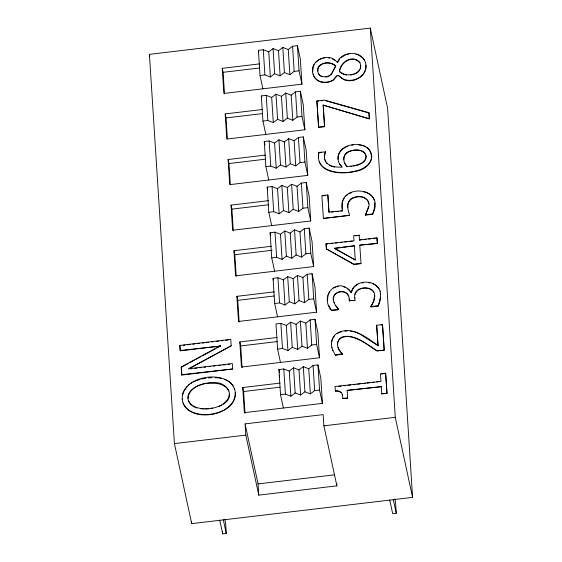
<?xml version="1.0" encoding="UTF-8"?>
<svg xmlns="http://www.w3.org/2000/svg" width="562" height="562" viewBox="0 0 562 562"><rect width="100%" height="100%" fill="white"/><g stroke="black" fill="none" stroke-linecap="round" stroke-linejoin="round"><path stroke-width="0.84" d="M318.506 157.423L318.858 152.351L325.461 151.909M374.706 202.875L374.278 208.762L372.564 214.284L365.349 215.141L368.588 206.57M380.572 294.158L380.116 300.705L378.219 306.065L371.004 306.922L370.906 306.199L373.618 301.197L374.678 295.19M312.697 71.711L313.28 66.576M331.517 344.984L331.58 342.251L332.837 338.282M365.855 65.052C366.902 76.327 353.343 83.014 343.775 79.333C336.596 75.034 339.286 72.674 333.224 79.909C329.058 82.431 323.656 83.043 319.153 81.069A14.767 11.746 -12.2 0 1 313.898 76.165M235.232 392.634C236.04 415.747 191.242 422.933 182.896 402.821M182.278 399.273C180.838 375.767 226.858 368.356 234.635 389.171M360.762 65.599L360.277 69.119M354.861 298.057C352.03 285.243 376.477 284.021 374.664 297.003M188.122 398.549C188.453 382.034 222.088 377.39 228.952 390.969M229.38 393.302C228.987 409.824 195.435 414.489 188.544 400.959M343.818 159.875C342.961 149.014 363.979 146.071 366.171 156.573C366.312 160.521 362.855 163.163 359.504 164.413M333.519 299.897C332.177 291.615 345.342 288.643 348.454 295.949M347.864 207.378C345.7 195.604 367.232 192.675 368.862 203.83M324.436 157.465L325.384 151.571M338.134 159.327C337.6 154.325 340.663 149.632 345.061 147.462M327.576 300.164L327.899 296.048M337.46 344.696C337.017 338.331 344.295 335.9 349.522 336.617C359.912 338.457 368.405 345.461 377.074 351.018L384.218 350.168L382.525 324.548L376.673 325.243L378.043 345.721L359.645 333.933M317.72 71.142L318.106 68.157C321.274 61.806 330.899 61.672 335.76 66.112L331.545 74.163A7.362 5.859 -12.2 0 1 330.54 75.146M380.537 297.249L378.219 306.065M318.858 152.351C314.615 173.314 341.387 175.091 355.409 171.248C365.785 170.771 377.545 158.372 368.567 149.056M373.688 301.527L374.58 298.485M367.969 209.226C372.409 200.346 362.342 193.939 354.439 197.283C347.759 198.477 346.649 206.38 348.58 211.811M182.474 395.248L183.605 391.517L187.23 386.41M360.678 67.243C358.205 75.807 345.272 77.163 339.42 71.325C340.516 61.827 352.739 54.029 359.912 62.551L360.832 65.93M351.447 292.584L351.369 292.247C353.976 279.061 376.681 278.71 380.151 291.481M351.664 291.861L352.325 289.69L354.376 286.69M372.564 214.284C387.499 185.629 335.317 182.271 342.574 210.806L340.881 211.01M325.405 151.824C324.077 154.775 324 158.358 325.489 161.266M327.962 295.226L329.508 291.854M355.036 294.586C357.032 286.852 369.817 285.995 373.863 292.233M367.745 210.005L365.349 215.141M313.617 65.824L314.284 64.335M373.301 302.244L371.004 306.922M313.097 74.247C308.341 60.485 328.918 51.205 337.193 62.333L337.397 62.305C341.865 50.643 361.949 50.144 365.476 62.67M337.467 62.642L339.574 59.221M344.632 197.255L342.37 201.737L342.244 208.874M365.405 62.34C369.374 74.577 354.552 84.061 343.853 79.663C336.666 75.371 339.364 73.004 333.294 80.24C329.135 82.762 323.733 83.373 319.223 81.406A14.767 11.746 -12.2 0 1 313.968 76.495L313.027 73.917M333.182 337.537L334.72 335.563M358.598 71.465L359.42 70.566M345.651 196.229L347.941 194.382M341.141 57.661L345.497 54.83L348.876 54.057M315.76 62.326L319.75 59.305L322.167 58.378M354.91 286.241L358.015 284.175M268.748 51.859L263.283 49.751L258.408 50.334L260.016 75.47L264.899 74.886L270.357 76.994L268.748 51.859L273.048 48.592L278.506 50.692L282.805 47.433L288.264 49.533L292.563 46.267L297.446 45.691L300.333 59.031L301.942 84.167L223.859 93.454L222.25 68.318L259.553 63.878M270.357 76.994L274.656 73.727L273.048 48.592M274.656 73.727L280.122 75.828L284.421 72.568L282.805 47.433M284.421 72.568L289.88 74.669L294.179 71.402L299.061 70.826L301.942 84.167M271.671 97.458L266.212 95.35L261.33 95.933L262.946 121.069L267.828 120.486L273.287 122.593L271.671 97.458L275.97 94.191L281.436 96.299L285.735 93.032L291.193 95.14L295.493 91.873L300.375 91.29L303.262 104.63L304.871 129.766L226.788 139.053L225.179 113.917L262.482 109.485M273.287 122.593L277.586 119.327L275.97 94.191M277.586 119.327L283.051 121.434L287.351 118.168L285.735 93.032M287.351 118.168L292.809 120.275L297.108 117.008L301.991 116.425L304.871 129.766M357.158 72.702L358.184 71.915M274.6 143.057L269.142 140.957L264.259 141.533L265.875 166.668L270.758 166.092L276.216 168.193L274.6 143.057L278.9 139.798L284.365 141.898L288.664 138.631L294.123 140.739L298.422 137.472L303.304 136.896L306.185 150.237L307.8 175.372L229.718 184.652L228.102 159.517L265.412 155.084M276.216 168.193L280.515 164.933L278.9 139.798M280.515 164.933L285.974 167.033L290.28 163.767L288.664 138.631M290.28 163.767L295.738 165.874L300.038 162.608L304.92 162.032L307.8 175.372M277.53 188.663L272.071 186.556L267.189 187.139L268.805 212.274L273.687 211.691L279.145 213.799L277.53 188.663L281.829 185.397L287.294 187.504L291.594 184.238L297.052 186.338L301.351 183.079L306.234 182.495L309.114 195.836L310.73 220.971L232.647 230.258L231.031 205.123L268.341 200.683M279.145 213.799L283.445 210.532L281.829 185.397M283.445 210.532L288.903 212.633L293.202 209.373L291.594 184.238M293.202 209.373L298.668 211.474L302.967 208.207L307.85 207.631L310.73 220.971M280.459 234.263L275.001 232.162L270.118 232.738L271.734 257.874L276.616 257.291L282.075 259.398L280.459 234.263L284.758 230.996L290.224 233.104L294.523 229.837L299.982 231.944L304.281 228.678L309.163 228.095L312.043 241.435L313.659 266.571L235.576 275.858L233.961 250.722L271.27 246.289M282.075 259.398L286.374 256.132L284.758 230.996M286.374 256.132L291.833 258.239L296.132 254.972L294.523 229.837M296.132 254.972L301.597 257.08L305.897 253.813L310.772 253.23L313.659 266.571M283.388 279.862L277.93 277.761L273.048 278.345L274.663 303.473L279.546 302.897L285.004 304.997L283.388 279.862L287.688 276.602L293.146 278.703L297.446 275.436L302.911 277.544L307.21 274.277L312.093 273.701L314.973 287.042L316.589 312.177L238.506 321.457L236.89 296.329L274.2 291.889M285.004 304.997L289.304 301.738L287.688 276.602M289.304 301.738L294.762 303.838L299.061 300.572L297.446 275.436M299.061 300.572L304.527 302.679L308.826 299.413L313.701 298.836L316.589 312.177M286.318 325.468L280.86 323.361L275.977 323.944L277.593 349.079L282.468 348.496L287.934 350.604L286.318 325.468L290.617 322.202L296.076 324.309L300.375 321.043L305.84 323.143L310.14 319.883L315.015 319.3L317.902 332.641L319.518 357.776L241.435 367.063L239.819 341.928L277.129 337.488M287.934 350.604L292.233 347.337L290.617 322.202M292.233 347.337L297.691 349.445L301.991 346.178L300.375 321.043M301.991 346.178L307.449 348.278L311.755 345.019L316.631 344.436L319.518 357.776M289.247 371.068L283.789 368.967L278.907 369.543L280.522 394.679L285.398 394.103L290.863 396.203L289.247 371.068L293.547 367.801L299.005 369.908L303.304 366.642L308.77 368.749L313.069 365.483L317.944 364.9L320.832 378.247L322.447 403.376L244.365 412.663L242.749 387.527L280.052 383.094M290.863 396.203L295.162 392.936L293.547 367.801M295.162 392.936L300.621 395.044L304.92 391.777L303.304 366.642M304.92 391.777L310.379 393.885L314.678 390.618L319.56 390.035L322.447 403.376M188.333 385.244L189.542 384.401M190.743 383.565L191.951 382.722M223.297 404.261C236.714 396.041 226.114 380.39 212.661 382.968C200.978 381.71 179.285 391.721 191.509 405.476M337.27 333.575L339.012 332.599M189.232 368.707L231.207 345.799L230.743 339.357L179.833 345.405L180.233 350.828L220.543 346.037L180.156 350.498M231.207 345.799L188.396 368.784L232.296 363.565L232.696 368.988L181.786 375.044L181.217 366.979L220.473 345.707M181.786 375.044L181.287 367.316L188.214 363.558M189.759 362.722L194.375 360.221M195.913 359.385L200.529 356.884M202.067 356.048L215.155 348.96M216.693 348.124L220.543 346.037M354.882 74.008L356.645 73.088M193.44 382.027L195.667 380.973M218.393 406.656L221.864 405.181M333.68 288.004L335.542 287.259M349.22 193.56L351.657 192.654M345.785 147.026L347.871 146.275M339.687 332.367L341.703 331.671M196.405 380.629L200.156 379.483M355.83 165.593L358.802 164.729M350.702 75.069L354.046 74.219M336.884 286.866L338.338 286.578M323.515 58.111L324.864 57.844M351.707 145.319L353.336 145.017M362.068 282.995L363.593 282.714M201.653 379.027L205.931 378.282M211.172 408.3L212.738 408.04M350.309 166.584L351.903 166.324M353.491 166.064L355.086 165.804M149.415 54.366L370.281 28.1L387.583 108.15L412.585 497.377L191.719 523.644L174.417 443.594L149.415 54.366L149.787 56.067M222.25 68.318L223.114 72.315L259.553 67.988M323.234 105.445L324.59 126.633L318.612 127.342L316.87 101.005L324.492 100.099L368.918 112.674L369.367 118.87L323.164 105.108L369.367 118.87M316.87 101.005L318.633 101.139M321.176 100.837L322.869 100.633M225.179 113.917L226.043 117.922L262.482 113.587M318.535 127.012L324.59 126.633M319.743 152.59L321.38 152.393M228.102 159.517L228.973 163.521L265.412 159.186M323.396 218.435L349.62 215.323L323.396 218.435L321.878 195.625L327.857 194.916L329.037 212.415M322.806 195.857L325.37 195.555M231.031 205.123L231.902 209.127L268.341 204.793M331.573 212.113L333.266 211.916M335.802 211.614L338.345 211.312M372.494 213.946L365.279 214.81L365.251 214.424M359.785 245.158L377.362 243.409L359.785 245.158L361.022 263.599L353.842 264.449L326.367 248.91L326.044 243.852L354.046 240.859L353.66 235.661L359.202 235.338M355.296 235.808L357.643 235.527M377.362 243.409L376.954 237.796L359.448 239.876L361.183 240.009M233.961 250.722L234.825 254.727L272.134 250.287M326.044 243.852L327.808 243.978M331.194 243.578L332.887 243.374M335.423 243.072L337.116 242.875M340.502 242.475L342.195 242.271M344.738 241.969L347.274 241.667M349.817 241.365L352.353 241.063M363.684 239.714L366.185 239.419M368.686 239.117L370.358 238.92M373.688 238.527L375.36 238.33M334.488 248.509L354.313 245.812L334.418 248.179L355.275 259.953L335.233 248.917M326.367 248.91L353.765 264.119L361.022 263.599M236.89 296.329L237.754 300.326L274.193 295.991M335.43 305.264L338.619 309.634L331.404 310.491C318.598 295.387 338.457 275.24 350.892 292.31L351.369 292.247M355.008 300.396L349.262 300.733L355.008 300.396L354.791 297.72M328.854 305.559L331.334 310.161L338.619 309.634M370.934 306.585L378.142 305.728M183.352 345.328L185.081 345.124M187.673 344.815L190.258 344.513M192.85 344.204L194.571 344M197.164 343.691L199.749 343.382M202.341 343.073L204.062 342.869M206.654 342.56L208.383 342.356M211.832 341.942L213.56 341.738M216.145 341.429L218.73 341.127M221.323 340.818L223.051 340.614M225.636 340.305L228.228 339.996M380.924 325.082L382.596 324.885M239.819 341.928L240.684 345.932L277.122 341.598M190.188 368.918L191.909 368.714M194.494 368.405L197.079 368.096M199.658 367.794L201.379 367.583M203.964 367.281L205.685 367.077M209.127 366.663L210.848 366.459M213.434 366.15L215.155 365.946M218.597 365.539L220.318 365.335M222.903 365.026L225.481 364.717M228.067 364.415L229.788 364.211M332.823 350.295L335.275 355.128L342.518 354.264L339.371 350L338.043 347.26M340.986 352.395C335.409 347.372 336.561 336.434 345.384 336.343C357.53 335.598 367.267 344.766 377.004 350.681L384.218 350.168M181.716 374.714L232.696 368.988M341.148 392.676L338.893 391.377L335.381 391.103L335.029 386.501L380.987 381.38L380.446 373.786L385.644 373.168L387 393.477L381.731 393.758L387 393.477M381.387 374.018L385.715 373.498M242.749 387.527L243.613 391.531L280.052 387.197M338.57 386.424L341.162 386.115M343.761 385.806L345.49 385.602M348.089 385.293L350.688 384.984M353.287 384.675L355.879 384.366M357.615 384.162L360.207 383.853M362.806 383.544L365.405 383.235M367.134 383.031L369.733 382.722M372.332 382.413L374.06 382.202M376.659 381.9L379.259 381.591M347.133 390.386L381.324 386.663L347.133 390.386L347.681 398.149L342.961 398.374L347.681 398.149M245.081 423.881L323.164 414.601L323.888 425.82L336.87 485.856L258.787 495.143L245.805 435.107L245.081 423.881L258.063 483.924L258.787 495.143M174.417 443.594L245.805 435.107M323.888 425.82L395.276 417.334L412.585 497.377M258.063 483.924L334.411 474.841M219.742 520.236L222.7 533.9L226.268 533.478L225.573 522.702L224.835 519.288M394.833 499.07L395.571 502.491L396.266 513.261L392.697 513.682L389.74 500.025M205.678 408.841L208.818 408.616M208.488 377.931L211.86 377.713M344.752 331.102L347.126 331.06M200.662 408.75L204.041 408.869M215.077 377.692L218.906 377.924M358.542 144.975L360.649 145.2M368.454 282.728L369.993 282.904M345.103 74.739L346.606 75.02M350.295 331.011L354.278 331.84M219.686 378.093L221.245 378.423M328.292 57.844L329.669 58.167M331.756 166.352L334.748 167.097M363.537 191.719C368.258 192.478 372.803 195.471 374.25 200.205M325.405 100.675L349.712 107.553M351.383 108.023L368.988 113.004M355.781 54.1L357.79 54.76M343.045 286.522L345.876 287.533M196.995 408.117L192.738 406.256M355.079 332.009L358.886 333.61M224.378 379.259L227.512 380.586M344.351 74.606L341.724 73.425L339.497 71.662C340.586 62.157 352.817 54.366 359.982 62.888M329.262 165.221L331.13 166.071M321.963 76.671C318.24 75.659 317.038 71.205 318.036 67.826C321.204 61.469 330.821 61.342 335.69 65.782L331.468 73.826A7.362 5.859 -12.2 0 1 325.679 76.727L322.518 76.622L320.017 75.477L318.338 73.474M372.789 283.726L374.657 284.667M332.514 59.052L334.847 60.26M358.465 54.985L362.968 58.167L364.492 60.267M377.973 345.384C366.796 337.748 353.393 326.297 338.942 332.268C332.915 334.643 330.084 341.71 331.952 347.759M228.165 381.057L230.778 382.933L233.139 385.806M347.274 288.32L349.346 289.922L350.892 292.31M375.276 284.983L379.076 288.882M341.492 352.922L342.518 354.264M325.805 161.961L327.274 163.746M339.272 163.394L342.16 167.104C335.823 167.462 327.189 166.528 324.787 159.531M341.752 166.816L339.343 163.732L338.443 161.322M344.703 163.198L347.021 166.528C353.927 165.839 365.216 165.01 366.101 156.243C364.759 148.284 354.348 149.464 348.672 151.522C342.089 153.855 342.785 162.678 347.091 166.858M342.427 395.093C341.787 391.63 338.457 390.414 335.303 390.773L335.381 391.103M319.258 161.371C325.265 181.02 385.23 173.707 368.496 148.719A16.354 13.01 -12.2 0 0 360.579 144.87C350.351 142.418 334.868 149.063 338.514 161.652M334.081 302.482L335.5 305.595L338.528 308.974M331.882 347.421L332.901 350.632M348.51 211.481L349.62 215.323M349.22 299.251C349.107 286.423 328.468 290.947 334.151 302.82M376.673 325.243L378.043 345.721M342.574 210.806L328.96 212.085L327.857 194.916M393.309 499.597L396.266 513.261M342.427 353.631L335.275 355.128M258.408 50.334L258.766 51.999M260.016 75.47L262.904 88.81M261.33 95.933L261.695 97.598M262.946 121.069L265.833 134.409M264.259 141.533L264.983 144.87M265.875 166.668L268.762 180.009M267.189 187.139L267.73 189.64M268.805 212.274L271.692 225.615M270.118 232.738L270.659 235.239M271.734 257.874L274.621 271.214M273.048 278.345L273.406 280.009M274.663 303.473L277.544 316.82M277.593 349.079L280.473 362.42M278.907 369.543L279.623 372.88M279.265 375.163L279.623 376.814M280.522 394.679L283.403 408.019M223.311 519.815L226.268 533.478M179.833 345.405L180.233 350.828M182.2 398.943C184.996 425.968 242.651 416.147 234.565 388.834M342.356 394.756L343.031 398.704M380.074 291.144L380.643 294.488M370.281 28.1L395.276 417.334M368.918 112.674L369.29 118.533M376.954 237.796L377.292 243.079M382.525 324.548L384.148 349.838M385.644 373.168L386.93 393.14M381.254 386.333L381.802 394.095M359.132 235.007L359.518 240.213M354.313 245.812L355.275 259.953M349.15 298.921L349.339 301.07M323.164 105.108L324.52 126.295M316.94 101.343L318.612 127.342M326.115 244.182L326.438 249.247M336.701 483.264L336.87 485.856M297.446 45.691L299.061 70.826M300.375 91.29L301.991 116.425M303.304 136.896L304.92 162.032M306.234 182.495L307.85 207.631M309.163 228.095L310.772 253.23M312.093 273.701L313.701 298.836M315.015 319.3L316.631 344.436M317.944 364.9L319.56 390.035M292.563 46.267L294.179 71.402M295.493 91.873L297.108 117.008M298.422 137.472L300.038 162.608M301.351 183.079L302.967 208.207M304.281 228.678L305.897 253.813M307.21 274.277L308.826 299.413M310.14 319.883L311.755 345.019M313.069 365.483L314.678 390.618M288.264 49.533L289.88 74.669M291.193 95.14L292.809 120.275M294.123 140.739L295.738 165.874M297.052 186.338L298.668 211.474M299.982 231.944L301.597 257.08M302.911 277.544L304.527 302.679M305.84 323.143L307.449 348.278M308.77 368.749L310.379 393.885M278.506 50.692L280.122 75.828M281.436 96.299L283.051 121.434M284.365 141.898L285.974 167.033M287.294 187.504L288.903 212.633M290.224 233.104L291.833 258.239M293.146 278.703L294.762 303.838M296.076 324.309L297.691 349.445M299.005 369.908L300.621 395.044M263.283 49.751L264.899 74.886M266.212 95.35L267.828 120.486M269.142 140.957L270.758 166.092M272.071 186.556L273.687 211.691M275.001 232.162L276.616 257.291M277.93 277.761L279.546 302.897M280.86 323.361L282.468 348.496M283.789 368.967L285.398 394.103M223.114 72.315L224.505 93.987M226.043 117.922L227.378 138.723M228.973 163.521L230.308 184.322M231.902 209.127L233.293 230.792M234.825 254.727L236.223 276.392M237.754 300.326L239.145 321.998M240.684 345.932L242.074 367.597M243.613 391.531L245.004 413.196M222.538 531.413L222.7 533.9M191.607 521.894L191.719 523.644M329.367 75.947A7.362 5.859 -12.2 0 1 325.749 77.064M361.457 145.361A16.354 13.01 -12.2 0 1 363.024 145.797M363.776 146.064A16.354 13.01 -12.2 0 1 365.757 146.984M366.958 147.736A16.354 13.01 -12.2 0 1 368.061 148.593"/></g></svg>
